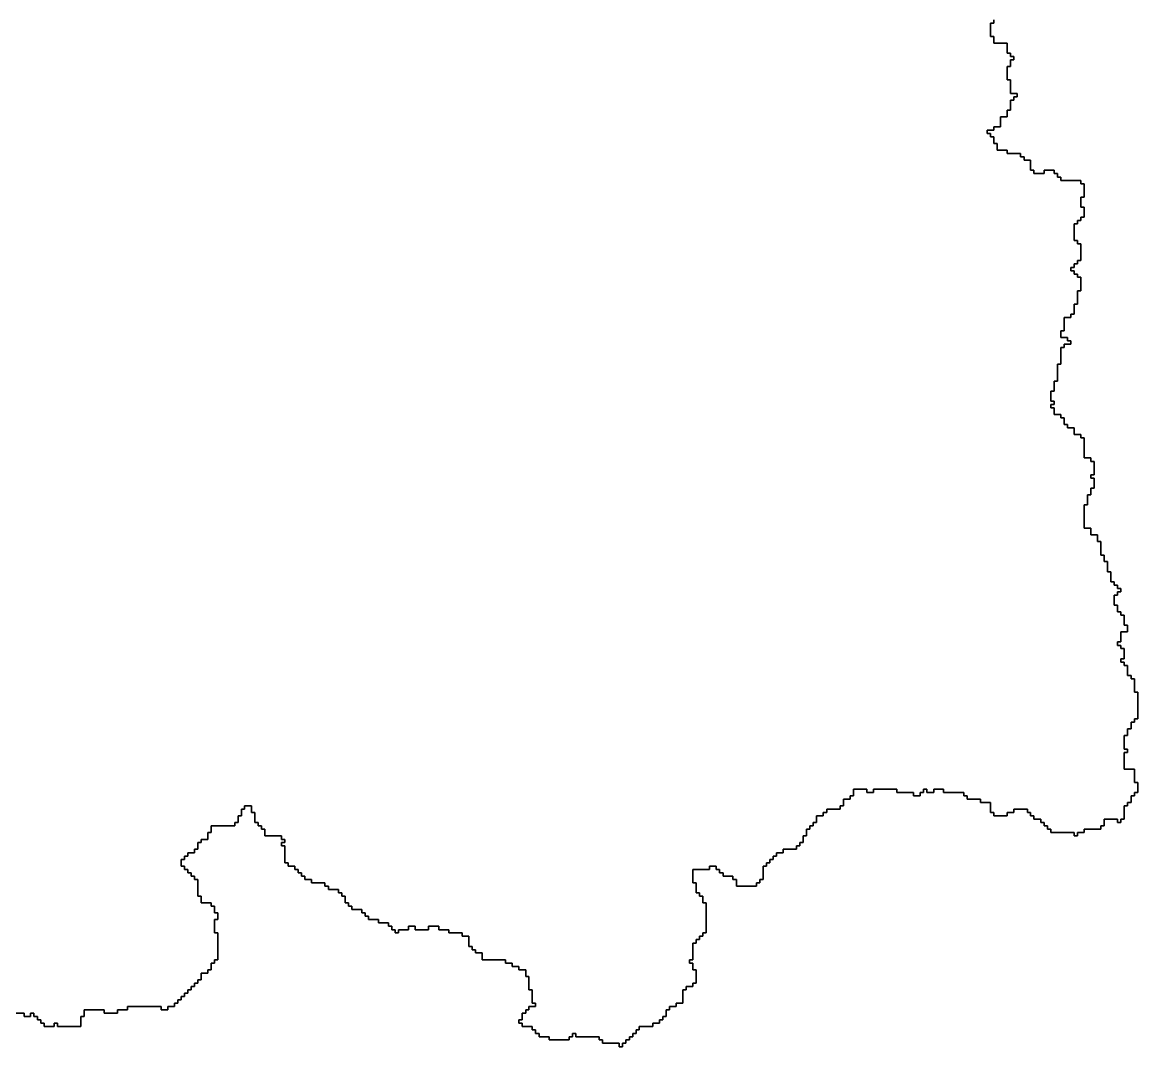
# Model space of a CAD drawing. Header units: inches. Extents: x -98695 to 376223, y 1122520 to 1501782.
# Drawn here: x 91337 to 101625, y 1370806 to 1380253 of the extents above; entities that cross this region are included whole.
import ezdxf

# ---------------------------------------------------------------- set-up
doc = ezdxf.new("R2010")
doc.units = ezdxf.units.IN
doc.header["$MEASUREMENT"] = 0
doc.layers.add('subs1', color=7, linetype='Continuous', true_color=0xc8dcf7)

msp = doc.modelspace()

# ---------------------------------------------------------------- linework, layer by layer
at = {"layer": 'subs1'}
for points in [[(100298, 1380276, 0), (100298, 1380245, 0), (100267, 1380245, 0), (100267, 1380122, 0), (100298, 1380122, 0), (100298, 1380060, 0), (100422, 1380060, 0), (100422, 1379967, 0), (100452, 1379967, 0), (100452, 1379937, 0), (100483, 1379937, 0), (100483, 1379906, 0), (100452, 1379906, 0), (100452, 1379844, 0), (100422, 1379844, 0), (100422, 1379721, 0), (100452, 1379721, 0), (100452, 1379597, 0), (100514, 1379597, 0), (100514, 1379566, 0), (100483, 1379566, 0), (100483, 1379536, 0), (100452, 1379536, 0), (100452, 1379443, 0), (100422, 1379443, 0), (100422, 1379381, 0), (100360, 1379381, 0), (100360, 1379289, 0), (100298, 1379289, 0), (100298, 1379258, 0), (100236, 1379258, 0), (100236, 1379227, 0), (100267, 1379227, 0), (100267, 1379196, 0), (100298, 1379196, 0), (100298, 1379134, 0), (100329, 1379134, 0), (100329, 1379073, 0), (100422, 1379073, 0), (100422, 1379042, 0), (100545, 1379042, 0), (100545, 1379011, 0), (100576, 1379011, 0), (100576, 1378980, 0), (100637, 1378980, 0), (100637, 1378888, 0), (100668, 1378888, 0), (100668, 1378857, 0), (100761, 1378857, 0), (100761, 1378888, 0), (100853, 1378888, 0), (100853, 1378857, 0), (100884, 1378857, 0), (100884, 1378826, 0), (100915, 1378826, 0), (100915, 1378795, 0), (101100, 1378795, 0), (101100, 1378764, 0), (101131, 1378764, 0), (101131, 1378641, 0), (101100, 1378641, 0), (101100, 1378548, 0), (101131, 1378548, 0), (101131, 1378456, 0), (101100, 1378456, 0), (101100, 1378425, 0), (101069, 1378425, 0), (101069, 1378394, 0), (101038, 1378394, 0), (101038, 1378240, 0), (101069, 1378240, 0), (101069, 1378209, 0), (101100, 1378209, 0), (101100, 1378055, 0), (101069, 1378055, 0), (101069, 1378024, 0), (101038, 1378024, 0), (101038, 1377993, 0), (101008, 1377993, 0), (101008, 1377962, 0), (101038, 1377962, 0), (101038, 1377931, 0), (101069, 1377931, 0), (101069, 1377901, 0), (101100, 1377901, 0), (101100, 1377777, 0), (101069, 1377777, 0), (101069, 1377654, 0), (101038, 1377654, 0), (101038, 1377561, 0), (101008, 1377561, 0), (101008, 1377530, 0), (100946, 1377530, 0), (100946, 1377407, 0), (100915, 1377407, 0), (100915, 1377345, 0), (100977, 1377345, 0), (100977, 1377315, 0), (101008, 1377315, 0), (101008, 1377284, 0), (100946, 1377284, 0), (100946, 1377253, 0), (100915, 1377253, 0), (100915, 1377099, 0), (100884, 1377099, 0), (100884, 1376944, 0), (100853, 1376944, 0), (100853, 1376852, 0), (100823, 1376852, 0), (100823, 1376759, 0), (100853, 1376759, 0), (100853, 1376728, 0), (100823, 1376728, 0), (100823, 1376698, 0), (100853, 1376698, 0), (100853, 1376636, 0), (100915, 1376636, 0), (100915, 1376605, 0), (100946, 1376605, 0), (100946, 1376543, 0), (100977, 1376543, 0), (100977, 1376513, 0), (101038, 1376513, 0), (101038, 1376451, 0), (101100, 1376451, 0), (101100, 1376420, 0), (101131, 1376420, 0), (101131, 1376235, 0), (101193, 1376235, 0), (101193, 1376204, 0), (101224, 1376204, 0), (101224, 1376081, 0), (101193, 1376081, 0), (101193, 1376050, 0), (101224, 1376050, 0), (101224, 1375957, 0), (101193, 1375957, 0), (101193, 1375896, 0), (101162, 1375896, 0), (101162, 1375803, 0), (101131, 1375803, 0), (101131, 1375587, 0), (101193, 1375587, 0), (101193, 1375525, 0), (101254, 1375525, 0), (101254, 1375464, 0), (101285, 1375464, 0), (101285, 1375340, 0), (101316, 1375340, 0), (101316, 1375279, 0), (101347, 1375279, 0), (101347, 1375186, 0), (101378, 1375186, 0), (101378, 1375094, 0), (101409, 1375094, 0), (101409, 1375063, 0), (101439, 1375063, 0), (101439, 1375032, 0), (101470, 1375032, 0), (101470, 1375001, 0), (101439, 1375001, 0), (101439, 1374970, 0), (101409, 1374970, 0), (101409, 1374878, 0), (101439, 1374878, 0), (101439, 1374816, 0), (101470, 1374816, 0), (101470, 1374785, 0), (101501, 1374785, 0), (101501, 1374693, 0), (101532, 1374693, 0), (101532, 1374631, 0), (101470, 1374631, 0), (101470, 1374538, 0), (101439, 1374538, 0), (101439, 1374507, 0), (101470, 1374507, 0), (101470, 1374477, 0), (101501, 1374477, 0), (101501, 1374384, 0), (101470, 1374384, 0), (101470, 1374353, 0), (101501, 1374353, 0), (101501, 1374322, 0), (101532, 1374322, 0), (101532, 1374230, 0), (101563, 1374230, 0), (101563, 1374199, 0), (101594, 1374199, 0), (101594, 1374076, 0), (101625, 1374076, 0), (101625, 1373829, 0), (101594, 1373829, 0), (101594, 1373798, 0), (101563, 1373798, 0), (101563, 1373736, 0), (101532, 1373736, 0), (101532, 1373675, 0), (101501, 1373675, 0), (101501, 1373551, 0), (101532, 1373551, 0), (101532, 1373520, 0), (101501, 1373520, 0), (101501, 1373366, 0), (101594, 1373366, 0), (101594, 1373243, 0), (101625, 1373243, 0), (101625, 1373150, 0), (101594, 1373150, 0), (101594, 1373119, 0), (101563, 1373119, 0), (101563, 1373058, 0), (101532, 1373058, 0), (101532, 1373027, 0), (101501, 1373027, 0), (101501, 1372903, 0), (101470, 1372903, 0), (101470, 1372873, 0), (101439, 1372873, 0), (101439, 1372903, 0), (101316, 1372903, 0), (101316, 1372842, 0), (101285, 1372842, 0), (101285, 1372811, 0), (101131, 1372811, 0), (101131, 1372780, 0), (101069, 1372780, 0), (101069, 1372749, 0), (101038, 1372749, 0), (101038, 1372780, 0), (100823, 1372780, 0), (100823, 1372811, 0), (100792, 1372811, 0), (100792, 1372842, 0), (100761, 1372842, 0), (100761, 1372873, 0), (100730, 1372873, 0), (100730, 1372903, 0), (100668, 1372903, 0), (100668, 1372934, 0), (100637, 1372934, 0), (100637, 1372965, 0), (100607, 1372965, 0), (100607, 1372996, 0), (100483, 1372996, 0), (100483, 1372965, 0), (100422, 1372965, 0), (100422, 1372934, 0), (100298, 1372934, 0), (100298, 1372965, 0), (100267, 1372965, 0), (100267, 1373058, 0), (100175, 1373058, 0), (100175, 1373089, 0), (100051, 1373089, 0), (100051, 1373119, 0), (100020, 1373119, 0), (100020, 1373150, 0), (99835, 1373150, 0), (99835, 1373181, 0), (99743, 1373181, 0), (99743, 1373150, 0), (99681, 1373150, 0), (99681, 1373181, 0), (99650, 1373181, 0), (99650, 1373150, 0), (99619, 1373150, 0), (99619, 1373119, 0), (99558, 1373119, 0), (99558, 1373150, 0), (99404, 1373150, 0), (99404, 1373181, 0), (99188, 1373181, 0), (99188, 1373150, 0), (99126, 1373150, 0), (99126, 1373181, 0), (99003, 1373181, 0), (99003, 1373119, 0), (98972, 1373119, 0), (98972, 1373089, 0), (98910, 1373089, 0), (98910, 1373027, 0), (98879, 1373027, 0), (98879, 1372996, 0), (98756, 1372996, 0), (98756, 1372965, 0), (98725, 1372965, 0), (98725, 1372934, 0), (98663, 1372934, 0), (98663, 1372873, 0), (98632, 1372873, 0), (98632, 1372842, 0), (98602, 1372842, 0), (98602, 1372811, 0), (98571, 1372811, 0), (98571, 1372749, 0), (98540, 1372749, 0), (98540, 1372688, 0), (98509, 1372688, 0), (98509, 1372657, 0), (98478, 1372657, 0), (98478, 1372626, 0), (98355, 1372626, 0), (98355, 1372595, 0), (98293, 1372595, 0), (98293, 1372564, 0), (98262, 1372564, 0), (98262, 1372533, 0), (98231, 1372533, 0), (98231, 1372502, 0), (98201, 1372502, 0), (98201, 1372472, 0), (98170, 1372472, 0), (98170, 1372348, 0), (98139, 1372348, 0), (98139, 1372317, 0), (98108, 1372317, 0), (98108, 1372286, 0), (97923, 1372286, 0), (97923, 1372348, 0), (97892, 1372348, 0), (97892, 1372379, 0), (97800, 1372379, 0), (97800, 1372410, 0), (97769, 1372410, 0), (97769, 1372441, 0), (97738, 1372441, 0), (97738, 1372472, 0), (97676, 1372472, 0), (97676, 1372441, 0), (97522, 1372441, 0), (97522, 1372317, 0), (97553, 1372317, 0), (97553, 1372225, 0), (97584, 1372225, 0), (97584, 1372194, 0), (97614, 1372194, 0), (97614, 1372132, 0), (97645, 1372132, 0), (97645, 1371855, 0), (97614, 1371855, 0), (97614, 1371824, 0), (97584, 1371824, 0), (97584, 1371793, 0), (97553, 1371793, 0), (97553, 1371762, 0), (97522, 1371762, 0), (97522, 1371608, 0), (97491, 1371608, 0), (97491, 1371577, 0), (97522, 1371577, 0), (97522, 1371515, 0), (97553, 1371515, 0), (97553, 1371392, 0), (97522, 1371392, 0), (97522, 1371361, 0), (97460, 1371361, 0), (97460, 1371330, 0), (97429, 1371330, 0), (97429, 1371207, 0), (97368, 1371207, 0), (97368, 1371176, 0), (97306, 1371176, 0), (97306, 1371145, 0), (97275, 1371145, 0), (97275, 1371083, 0), (97244, 1371083, 0), (97244, 1371053, 0), (97213, 1371053, 0), (97213, 1371022, 0), (97152, 1371022, 0), (97152, 1370991, 0), (97028, 1370991, 0), (97028, 1370960, 0), (96998, 1370960, 0), (96998, 1370929, 0), (96967, 1370929, 0), (96967, 1370898, 0), (96936, 1370898, 0), (96936, 1370868, 0), (96905, 1370868, 0), (96905, 1370837, 0), (96874, 1370837, 0), (96874, 1370806, 0), (96843, 1370806, 0), (96843, 1370837, 0), (96689, 1370837, 0), (96689, 1370868, 0), (96658, 1370868, 0), (96658, 1370898, 0), (96442, 1370898, 0), (96442, 1370929, 0), (96411, 1370929, 0), (96411, 1370898, 0), (96381, 1370898, 0), (96381, 1370868, 0), (96195, 1370868, 0), (96195, 1370898, 0), (96103, 1370898, 0), (96103, 1370929, 0), (96072, 1370929, 0), (96072, 1370960, 0), (96041, 1370960, 0), (96041, 1370991, 0), (95949, 1370991, 0), (95949, 1371022, 0), (95918, 1371022, 0), (95918, 1371053, 0), (95949, 1371053, 0), (95949, 1371114, 0), (95980, 1371114, 0), (95980, 1371145, 0), (96010, 1371145, 0), (96010, 1371176, 0), (96072, 1371176, 0), (96072, 1371207, 0), (96041, 1371207, 0), (96041, 1371330, 0), (96010, 1371330, 0), (96010, 1371454, 0), (95980, 1371454, 0), (95980, 1371515, 0), (95918, 1371515, 0), (95918, 1371546, 0), (95856, 1371546, 0), (95856, 1371577, 0), (95794, 1371577, 0), (95794, 1371608, 0), (95579, 1371608, 0), (95579, 1371670, 0), (95517, 1371670, 0), (95517, 1371700, 0), (95486, 1371700, 0), (95486, 1371731, 0), (95455, 1371731, 0), (95455, 1371824, 0), (95393, 1371824, 0), (95393, 1371855, 0), (95270, 1371855, 0), (95270, 1371885, 0), (95178, 1371885, 0), (95178, 1371916, 0), (95085, 1371916, 0), (95085, 1371885, 0), (94962, 1371885, 0), (94962, 1371916, 0), (94900, 1371916, 0), (94900, 1371885, 0), (94807, 1371885, 0), (94807, 1371855, 0), (94777, 1371855, 0), (94777, 1371885, 0), (94746, 1371885, 0), (94746, 1371916, 0), (94715, 1371916, 0), (94715, 1371947, 0), (94622, 1371947, 0), (94622, 1371978, 0), (94530, 1371978, 0), (94530, 1372009, 0), (94499, 1372009, 0), (94499, 1372040, 0), (94468, 1372040, 0), (94468, 1372071, 0), (94376, 1372071, 0), (94376, 1372101, 0), (94345, 1372101, 0), (94345, 1372132, 0), (94314, 1372132, 0), (94314, 1372194, 0), (94283, 1372194, 0), (94283, 1372225, 0), (94252, 1372225, 0), (94252, 1372256, 0), (94160, 1372256, 0), (94160, 1372286, 0), (94129, 1372286, 0), (94129, 1372317, 0), (94005, 1372317, 0), (94005, 1372348, 0), (93944, 1372348, 0), (93944, 1372379, 0), (93913, 1372379, 0), (93913, 1372410, 0), (93882, 1372410, 0), (93882, 1372441, 0), (93851, 1372441, 0), (93851, 1372472, 0), (93789, 1372472, 0), (93789, 1372502, 0), (93759, 1372502, 0), (93759, 1372657, 0), (93728, 1372657, 0), (93728, 1372688, 0), (93759, 1372688, 0), (93759, 1372718, 0), (93728, 1372718, 0), (93728, 1372749, 0), (93574, 1372749, 0), (93574, 1372811, 0), (93543, 1372811, 0), (93543, 1372842, 0), (93512, 1372842, 0), (93512, 1372873, 0), (93481, 1372873, 0), (93481, 1372965, 0), (93450, 1372965, 0), (93450, 1373027, 0), (93388, 1373027, 0), (93388, 1372996, 0), (93358, 1372996, 0), (93358, 1372934, 0), (93327, 1372934, 0), (93327, 1372873, 0), (93296, 1372873, 0), (93296, 1372842, 0), (93080, 1372842, 0), (93080, 1372780, 0), (93049, 1372780, 0), (93049, 1372718, 0), (92987, 1372718, 0), (92987, 1372688, 0), (92957, 1372688, 0), (92957, 1372626, 0), (92926, 1372626, 0), (92926, 1372595, 0), (92864, 1372595, 0), (92864, 1372564, 0), (92833, 1372564, 0), (92833, 1372533, 0), (92802, 1372533, 0), (92802, 1372472, 0), (92833, 1372472, 0), (92833, 1372441, 0), (92864, 1372441, 0), (92864, 1372410, 0), (92895, 1372410, 0), (92895, 1372379, 0), (92926, 1372379, 0), (92926, 1372348, 0), (92957, 1372348, 0), (92957, 1372194, 0), (92987, 1372194, 0), (92987, 1372132, 0), (93080, 1372132, 0), (93080, 1372101, 0), (93111, 1372101, 0), (93111, 1372040, 0), (93142, 1372040, 0), (93142, 1371978, 0), (93111, 1371978, 0), (93111, 1371855, 0), (93142, 1371855, 0), (93142, 1371608, 0), (93111, 1371608, 0), (93111, 1371577, 0), (93080, 1371577, 0), (93080, 1371515, 0), (93049, 1371515, 0), (93049, 1371484, 0), (92987, 1371484, 0), (92987, 1371423, 0), (92957, 1371423, 0), (92957, 1371392, 0), (92926, 1371392, 0), (92926, 1371361, 0), (92895, 1371361, 0), (92895, 1371330, 0), (92864, 1371330, 0), (92864, 1371299, 0), (92833, 1371299, 0), (92833, 1371269, 0), (92802, 1371269, 0), (92802, 1371238, 0), (92771, 1371238, 0), (92771, 1371207, 0), (92741, 1371207, 0), (92741, 1371176, 0), (92679, 1371176, 0), (92679, 1371145, 0), (92617, 1371145, 0), (92617, 1371176, 0), (92309, 1371176, 0), (92309, 1371145, 0), (92216, 1371145, 0), (92216, 1371114, 0), (92093, 1371114, 0), (92093, 1371145, 0), (91908, 1371145, 0), (91908, 1371083, 0), (91877, 1371083, 0), (91877, 1370991, 0), (91661, 1370991, 0), (91661, 1371022, 0), (91630, 1371022, 0), (91630, 1370991, 0), (91538, 1370991, 0), (91538, 1371022, 0), (91507, 1371022, 0), (91507, 1371053, 0), (91476, 1371053, 0), (91476, 1371083, 0), (91445, 1371083, 0), (91445, 1371114, 0), (91414, 1371114, 0), (91414, 1371083, 0), (91353, 1371083, 0), (91353, 1371114, 0), (91260, 1371114, 0)], [(91260, 1371114, 0), (91353, 1371114, 0), (91353, 1371083, 0), (91414, 1371083, 0), (91414, 1371114, 0), (91445, 1371114, 0), (91445, 1371083, 0), (91476, 1371083, 0), (91476, 1371053, 0), (91507, 1371053, 0), (91507, 1371022, 0), (91538, 1371022, 0), (91538, 1370991, 0), (91630, 1370991, 0), (91630, 1371022, 0), (91661, 1371022, 0), (91661, 1370991, 0), (91877, 1370991, 0), (91877, 1371083, 0), (91908, 1371083, 0), (91908, 1371145, 0), (92093, 1371145, 0), (92093, 1371114, 0), (92216, 1371114, 0), (92216, 1371145, 0), (92309, 1371145, 0), (92309, 1371176, 0), (92617, 1371176, 0), (92617, 1371145, 0), (92679, 1371145, 0), (92679, 1371176, 0), (92741, 1371176, 0), (92741, 1371207, 0), (92771, 1371207, 0), (92771, 1371238, 0), (92802, 1371238, 0), (92802, 1371269, 0), (92833, 1371269, 0), (92833, 1371299, 0), (92864, 1371299, 0), (92864, 1371330, 0), (92895, 1371330, 0), (92895, 1371361, 0), (92926, 1371361, 0), (92926, 1371392, 0), (92957, 1371392, 0), (92957, 1371423, 0), (92987, 1371423, 0), (92987, 1371484, 0), (93049, 1371484, 0), (93049, 1371515, 0), (93080, 1371515, 0), (93080, 1371577, 0), (93111, 1371577, 0), (93111, 1371608, 0), (93142, 1371608, 0), (93142, 1371855, 0), (93111, 1371855, 0), (93111, 1371978, 0), (93142, 1371978, 0), (93142, 1372040, 0), (93111, 1372040, 0), (93111, 1372101, 0), (93080, 1372101, 0), (93080, 1372132, 0), (92987, 1372132, 0), (92987, 1372194, 0), (92957, 1372194, 0), (92957, 1372348, 0), (92926, 1372348, 0), (92926, 1372379, 0), (92895, 1372379, 0), (92895, 1372410, 0), (92864, 1372410, 0), (92864, 1372441, 0), (92833, 1372441, 0), (92833, 1372472, 0), (92802, 1372472, 0), (92802, 1372533, 0), (92833, 1372533, 0), (92833, 1372564, 0), (92864, 1372564, 0), (92864, 1372595, 0), (92926, 1372595, 0), (92926, 1372626, 0), (92957, 1372626, 0), (92957, 1372688, 0), (92987, 1372688, 0), (92987, 1372718, 0), (93049, 1372718, 0), (93049, 1372780, 0), (93080, 1372780, 0), (93080, 1372842, 0), (93296, 1372842, 0), (93296, 1372873, 0), (93327, 1372873, 0), (93327, 1372934, 0), (93358, 1372934, 0), (93358, 1372996, 0), (93388, 1372996, 0), (93388, 1373027, 0), (93450, 1373027, 0), (93450, 1372965, 0), (93481, 1372965, 0), (93481, 1372873, 0), (93512, 1372873, 0), (93512, 1372842, 0), (93543, 1372842, 0), (93543, 1372811, 0), (93574, 1372811, 0), (93574, 1372749, 0), (93728, 1372749, 0), (93728, 1372718, 0), (93759, 1372718, 0), (93759, 1372688, 0), (93728, 1372688, 0), (93728, 1372657, 0), (93759, 1372657, 0), (93759, 1372502, 0), (93789, 1372502, 0), (93789, 1372472, 0), (93851, 1372472, 0), (93851, 1372441, 0), (93882, 1372441, 0), (93882, 1372410, 0), (93913, 1372410, 0), (93913, 1372379, 0), (93944, 1372379, 0), (93944, 1372348, 0), (94005, 1372348, 0), (94005, 1372317, 0), (94129, 1372317, 0), (94129, 1372286, 0), (94160, 1372286, 0), (94160, 1372256, 0), (94252, 1372256, 0), (94252, 1372225, 0), (94283, 1372225, 0), (94283, 1372194, 0), (94314, 1372194, 0), (94314, 1372132, 0), (94345, 1372132, 0), (94345, 1372101, 0), (94376, 1372101, 0), (94376, 1372071, 0), (94468, 1372071, 0), (94468, 1372040, 0), (94499, 1372040, 0), (94499, 1372009, 0), (94530, 1372009, 0), (94530, 1371978, 0), (94622, 1371978, 0), (94622, 1371947, 0), (94715, 1371947, 0), (94715, 1371916, 0), (94746, 1371916, 0), (94746, 1371885, 0), (94777, 1371885, 0), (94777, 1371855, 0), (94807, 1371855, 0), (94807, 1371885, 0), (94900, 1371885, 0), (94900, 1371916, 0), (94962, 1371916, 0), (94962, 1371885, 0), (95085, 1371885, 0), (95085, 1371916, 0), (95178, 1371916, 0), (95178, 1371885, 0), (95270, 1371885, 0), (95270, 1371855, 0), (95393, 1371855, 0), (95393, 1371824, 0), (95455, 1371824, 0), (95455, 1371731, 0), (95486, 1371731, 0), (95486, 1371700, 0), (95517, 1371700, 0), (95517, 1371670, 0), (95579, 1371670, 0), (95579, 1371608, 0), (95794, 1371608, 0), (95794, 1371577, 0), (95856, 1371577, 0), (95856, 1371546, 0), (95918, 1371546, 0), (95918, 1371515, 0), (95980, 1371515, 0), (95980, 1371454, 0), (96010, 1371454, 0), (96010, 1371330, 0), (96041, 1371330, 0), (96041, 1371207, 0), (96072, 1371207, 0), (96072, 1371176, 0), (96010, 1371176, 0), (96010, 1371145, 0), (95980, 1371145, 0), (95980, 1371114, 0), (95949, 1371114, 0), (95949, 1371053, 0), (95918, 1371053, 0), (95918, 1371022, 0), (95949, 1371022, 0), (95949, 1370991, 0), (96041, 1370991, 0), (96041, 1370960, 0), (96072, 1370960, 0), (96072, 1370929, 0), (96103, 1370929, 0), (96103, 1370898, 0), (96195, 1370898, 0), (96195, 1370868, 0), (96381, 1370868, 0), (96381, 1370898, 0), (96411, 1370898, 0), (96411, 1370929, 0), (96442, 1370929, 0), (96442, 1370898, 0), (96658, 1370898, 0), (96658, 1370868, 0), (96689, 1370868, 0), (96689, 1370837, 0), (96843, 1370837, 0), (96843, 1370806, 0), (96874, 1370806, 0), (96874, 1370837, 0), (96905, 1370837, 0), (96905, 1370868, 0), (96936, 1370868, 0), (96936, 1370898, 0), (96967, 1370898, 0), (96967, 1370929, 0), (96998, 1370929, 0), (96998, 1370960, 0), (97028, 1370960, 0), (97028, 1370991, 0), (97152, 1370991, 0), (97152, 1371022, 0), (97213, 1371022, 0), (97213, 1371053, 0), (97244, 1371053, 0), (97244, 1371083, 0), (97275, 1371083, 0), (97275, 1371145, 0), (97306, 1371145, 0), (97306, 1371176, 0), (97368, 1371176, 0), (97368, 1371207, 0), (97429, 1371207, 0), (97429, 1371330, 0), (97460, 1371330, 0), (97460, 1371361, 0), (97522, 1371361, 0), (97522, 1371392, 0), (97553, 1371392, 0), (97553, 1371515, 0), (97522, 1371515, 0), (97522, 1371577, 0), (97491, 1371577, 0), (97491, 1371608, 0), (97522, 1371608, 0), (97522, 1371762, 0), (97553, 1371762, 0), (97553, 1371793, 0), (97584, 1371793, 0), (97584, 1371824, 0), (97614, 1371824, 0), (97614, 1371855, 0), (97645, 1371855, 0), (97645, 1372132, 0), (97614, 1372132, 0), (97614, 1372194, 0), (97584, 1372194, 0), (97584, 1372225, 0), (97553, 1372225, 0), (97553, 1372317, 0), (97522, 1372317, 0), (97522, 1372441, 0), (97676, 1372441, 0), (97676, 1372472, 0), (97738, 1372472, 0), (97738, 1372441, 0), (97769, 1372441, 0), (97769, 1372410, 0), (97800, 1372410, 0), (97800, 1372379, 0), (97892, 1372379, 0), (97892, 1372348, 0), (97923, 1372348, 0), (97923, 1372286, 0), (98108, 1372286, 0), (98108, 1372317, 0), (98139, 1372317, 0), (98139, 1372348, 0), (98170, 1372348, 0), (98170, 1372472, 0), (98201, 1372472, 0), (98201, 1372502, 0), (98231, 1372502, 0), (98231, 1372533, 0), (98262, 1372533, 0), (98262, 1372564, 0), (98293, 1372564, 0), (98293, 1372595, 0), (98355, 1372595, 0), (98355, 1372626, 0), (98478, 1372626, 0), (98478, 1372657, 0), (98509, 1372657, 0), (98509, 1372688, 0), (98540, 1372688, 0), (98540, 1372749, 0), (98571, 1372749, 0), (98571, 1372811, 0), (98602, 1372811, 0), (98602, 1372842, 0), (98632, 1372842, 0), (98632, 1372873, 0), (98663, 1372873, 0), (98663, 1372934, 0), (98725, 1372934, 0), (98725, 1372965, 0), (98756, 1372965, 0), (98756, 1372996, 0), (98879, 1372996, 0), (98879, 1373027, 0), (98910, 1373027, 0), (98910, 1373089, 0), (98972, 1373089, 0), (98972, 1373119, 0), (99003, 1373119, 0), (99003, 1373181, 0), (99126, 1373181, 0), (99126, 1373150, 0), (99188, 1373150, 0), (99188, 1373181, 0), (99404, 1373181, 0), (99404, 1373150, 0), (99558, 1373150, 0), (99558, 1373119, 0), (99619, 1373119, 0), (99619, 1373150, 0), (99650, 1373150, 0), (99650, 1373181, 0), (99681, 1373181, 0), (99681, 1373150, 0), (99743, 1373150, 0), (99743, 1373181, 0), (99835, 1373181, 0), (99835, 1373150, 0), (100020, 1373150, 0), (100020, 1373119, 0), (100051, 1373119, 0), (100051, 1373089, 0), (100175, 1373089, 0), (100175, 1373058, 0), (100267, 1373058, 0), (100267, 1372965, 0), (100298, 1372965, 0), (100298, 1372934, 0), (100422, 1372934, 0), (100422, 1372965, 0), (100483, 1372965, 0), (100483, 1372996, 0), (100607, 1372996, 0), (100607, 1372965, 0), (100637, 1372965, 0), (100637, 1372934, 0), (100668, 1372934, 0), (100668, 1372903, 0), (100730, 1372903, 0), (100730, 1372873, 0), (100761, 1372873, 0), (100761, 1372842, 0), (100792, 1372842, 0), (100792, 1372811, 0), (100823, 1372811, 0), (100823, 1372780, 0), (101038, 1372780, 0), (101038, 1372749, 0), (101069, 1372749, 0), (101069, 1372780, 0), (101131, 1372780, 0), (101131, 1372811, 0), (101285, 1372811, 0), (101285, 1372842, 0), (101316, 1372842, 0), (101316, 1372903, 0), (101439, 1372903, 0), (101439, 1372873, 0), (101470, 1372873, 0), (101470, 1372903, 0), (101501, 1372903, 0), (101501, 1373027, 0), (101532, 1373027, 0), (101532, 1373058, 0), (101563, 1373058, 0), (101563, 1373119, 0), (101594, 1373119, 0), (101594, 1373150, 0), (101625, 1373150, 0), (101625, 1373243, 0), (101594, 1373243, 0), (101594, 1373366, 0), (101501, 1373366, 0), (101501, 1373520, 0), (101532, 1373520, 0), (101532, 1373551, 0), (101501, 1373551, 0), (101501, 1373675, 0), (101532, 1373675, 0), (101532, 1373736, 0), (101563, 1373736, 0), (101563, 1373798, 0), (101594, 1373798, 0), (101594, 1373829, 0), (101625, 1373829, 0), (101625, 1374076, 0), (101594, 1374076, 0), (101594, 1374199, 0), (101563, 1374199, 0), (101563, 1374230, 0), (101532, 1374230, 0), (101532, 1374322, 0), (101501, 1374322, 0), (101501, 1374353, 0), (101470, 1374353, 0), (101470, 1374384, 0), (101501, 1374384, 0), (101501, 1374477, 0), (101470, 1374477, 0), (101470, 1374507, 0), (101439, 1374507, 0), (101439, 1374538, 0), (101470, 1374538, 0), (101470, 1374631, 0), (101532, 1374631, 0), (101532, 1374693, 0), (101501, 1374693, 0), (101501, 1374785, 0), (101470, 1374785, 0), (101470, 1374816, 0), (101439, 1374816, 0), (101439, 1374878, 0), (101409, 1374878, 0), (101409, 1374970, 0), (101439, 1374970, 0), (101439, 1375001, 0), (101470, 1375001, 0), (101470, 1375032, 0), (101439, 1375032, 0), (101439, 1375063, 0), (101409, 1375063, 0), (101409, 1375094, 0), (101378, 1375094, 0), (101378, 1375186, 0), (101347, 1375186, 0), (101347, 1375279, 0), (101316, 1375279, 0), (101316, 1375340, 0), (101285, 1375340, 0), (101285, 1375464, 0), (101254, 1375464, 0), (101254, 1375525, 0), (101193, 1375525, 0), (101193, 1375587, 0), (101131, 1375587, 0), (101131, 1375803, 0), (101162, 1375803, 0), (101162, 1375896, 0), (101193, 1375896, 0), (101193, 1375957, 0), (101224, 1375957, 0), (101224, 1376050, 0), (101193, 1376050, 0), (101193, 1376081, 0), (101224, 1376081, 0), (101224, 1376204, 0), (101193, 1376204, 0), (101193, 1376235, 0), (101131, 1376235, 0), (101131, 1376420, 0), (101100, 1376420, 0), (101100, 1376451, 0), (101038, 1376451, 0), (101038, 1376513, 0), (100977, 1376513, 0), (100977, 1376543, 0), (100946, 1376543, 0), (100946, 1376605, 0), (100915, 1376605, 0), (100915, 1376636, 0), (100853, 1376636, 0), (100853, 1376698, 0), (100823, 1376698, 0), (100823, 1376728, 0), (100853, 1376728, 0), (100853, 1376759, 0), (100823, 1376759, 0), (100823, 1376852, 0), (100853, 1376852, 0), (100853, 1376944, 0), (100884, 1376944, 0), (100884, 1377099, 0), (100915, 1377099, 0), (100915, 1377253, 0), (100946, 1377253, 0), (100946, 1377284, 0), (101008, 1377284, 0), (101008, 1377315, 0), (100977, 1377315, 0), (100977, 1377345, 0), (100915, 1377345, 0), (100915, 1377407, 0), (100946, 1377407, 0), (100946, 1377530, 0), (101008, 1377530, 0), (101008, 1377561, 0), (101038, 1377561, 0), (101038, 1377654, 0), (101069, 1377654, 0), (101069, 1377777, 0), (101100, 1377777, 0), (101100, 1377901, 0), (101069, 1377901, 0), (101069, 1377931, 0), (101038, 1377931, 0), (101038, 1377962, 0), (101008, 1377962, 0), (101008, 1377993, 0), (101038, 1377993, 0), (101038, 1378024, 0), (101069, 1378024, 0), (101069, 1378055, 0), (101100, 1378055, 0), (101100, 1378209, 0), (101069, 1378209, 0), (101069, 1378240, 0), (101038, 1378240, 0), (101038, 1378394, 0), (101069, 1378394, 0), (101069, 1378425, 0), (101100, 1378425, 0), (101100, 1378456, 0), (101131, 1378456, 0), (101131, 1378548, 0), (101100, 1378548, 0), (101100, 1378641, 0), (101131, 1378641, 0), (101131, 1378764, 0), (101100, 1378764, 0), (101100, 1378795, 0), (100915, 1378795, 0), (100915, 1378826, 0), (100884, 1378826, 0), (100884, 1378857, 0), (100853, 1378857, 0), (100853, 1378888, 0), (100761, 1378888, 0), (100761, 1378857, 0), (100668, 1378857, 0), (100668, 1378888, 0), (100637, 1378888, 0), (100637, 1378980, 0), (100576, 1378980, 0), (100576, 1379011, 0), (100545, 1379011, 0), (100545, 1379042, 0), (100422, 1379042, 0), (100422, 1379073, 0), (100329, 1379073, 0), (100329, 1379134, 0), (100298, 1379134, 0), (100298, 1379196, 0), (100267, 1379196, 0), (100267, 1379227, 0), (100236, 1379227, 0), (100236, 1379258, 0), (100298, 1379258, 0), (100298, 1379289, 0), (100360, 1379289, 0), (100360, 1379381, 0), (100422, 1379381, 0), (100422, 1379443, 0), (100452, 1379443, 0), (100452, 1379536, 0), (100483, 1379536, 0), (100483, 1379566, 0), (100514, 1379566, 0), (100514, 1379597, 0), (100452, 1379597, 0), (100452, 1379721, 0), (100422, 1379721, 0), (100422, 1379844, 0), (100452, 1379844, 0), (100452, 1379906, 0), (100483, 1379906, 0), (100483, 1379937, 0), (100452, 1379937, 0), (100452, 1379967, 0), (100422, 1379967, 0), (100422, 1380060, 0), (100298, 1380060, 0), (100298, 1380122, 0), (100267, 1380122, 0), (100267, 1380245, 0), (100298, 1380245, 0), (100298, 1380276, 0)]]:
    msp.add_polyline3d(points, dxfattribs=at)

doc.saveas('drawing.dxf')
